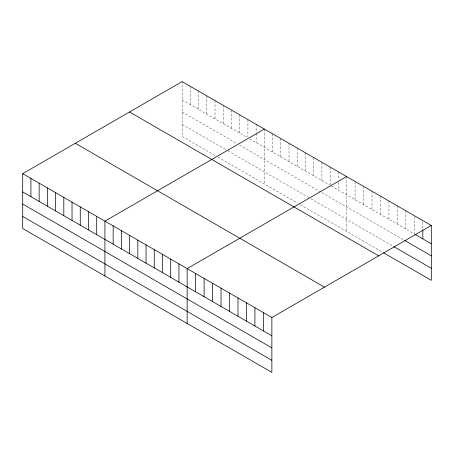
<?xml version="1.0" encoding="UTF-8"?>
<svg xmlns="http://www.w3.org/2000/svg" width="454" height="454" viewBox="0 0 454 454"><rect width="100%" height="100%" fill="white"/><g stroke="black" fill="none" stroke-linecap="round" stroke-linejoin="round"><path stroke-width="0.34" stroke-dasharray="2.27 1.7" d="M182.133 99.897L247.322 137.539M249.672 138.896L329.553 185.011M331.312 186.026L414.354 233.975L414.354 215.69M182.133 111.973L236.755 143.504M239.689 145.201L320.74 191.997M321.914 192.672L404.071 240.104M182.133 124.407L227.358 150.518M227.942 150.859L310.167 198.33M310.757 198.67L393.175 246.255M215.02 155.472L182.133 136.484L182.133 81.612M217.96 157.169L297.245 202.944M300.185 204.641L382.285 252.038M422.827 221.989L422.827 229.02M405.887 210.798L405.887 229.083M397.415 205.906L397.415 224.191M388.942 201.014L388.942 219.299M380.469 196.122L380.469 214.407M371.996 191.236L371.996 209.515M363.523 186.344L363.523 204.623M355.056 181.452L355.056 199.732M346.584 176.561L346.584 231.427M338.361 171.811L338.361 179.546M338.361 182.36L338.361 190.095M330.137 167.066L330.137 185.351M321.914 162.316L321.914 180.601M313.691 157.572L313.691 175.857M305.468 152.822L305.468 171.107M297.245 148.078L297.245 166.357M289.022 143.328L289.022 161.613M280.805 138.583L280.805 156.863M272.582 133.834L272.582 152.118M264.359 129.089L264.359 183.955M256.135 124.339L256.135 132.778M256.135 133.482L256.135 142.624M247.912 119.595L247.912 137.17M239.689 114.845L239.689 133.13M231.466 110.101L231.466 128.38M223.243 105.351L223.243 123.636M215.02 100.606L215.02 118.886M206.797 95.856L206.797 114.141M198.574 91.112L198.574 109.391M190.357 86.362L190.357 104.647"/><path stroke-width="0.68" d="M22.7 173.661L271.867 317.516L271.867 372.388L22.7 228.527L22.7 173.661L182.133 81.612L431.3 225.473L431.3 280.339L383.494 252.736M264.359 129.089L104.925 221.132L104.925 276.004M346.584 176.561L187.15 268.609L187.15 323.475M271.867 317.516L431.3 225.473M414.962 234.321L431.3 243.753M404.673 240.455L431.3 255.829M393.783 246.607L431.3 268.263M129.521 111.99L378.687 255.846M75.313 143.288L324.479 287.144M22.7 191.946L271.867 335.801M22.7 204.016L271.867 347.872M22.7 216.456L271.867 360.311M422.827 229.724L422.827 238.861M263.399 312.624L263.399 330.909M254.927 307.738L254.927 326.017M246.454 302.846L246.454 321.126M237.981 297.955L237.981 316.239M229.508 293.063L229.508 311.348M221.036 288.171L221.036 306.456M212.568 283.279L212.568 301.564M204.096 278.387L204.096 296.672M195.623 273.495L195.623 291.78M178.927 263.859L178.927 282.144M170.704 259.115L170.704 277.394M162.481 254.365L162.481 272.65M154.264 249.621L154.264 267.9M146.04 244.871L146.04 263.155M137.817 240.121L137.817 258.405M129.594 235.376L129.594 253.661M121.371 230.626L121.371 248.911M113.148 225.882L113.148 244.167M96.702 216.388L96.702 234.673M88.479 211.638L88.479 229.923M80.256 206.893L80.256 225.178M72.033 202.143L72.033 220.428M63.815 197.399L63.815 215.684M55.592 192.649L55.592 210.934M47.369 187.905L47.369 206.184M39.146 183.155L39.146 201.44M30.923 178.411L30.923 196.69"/></g></svg>
